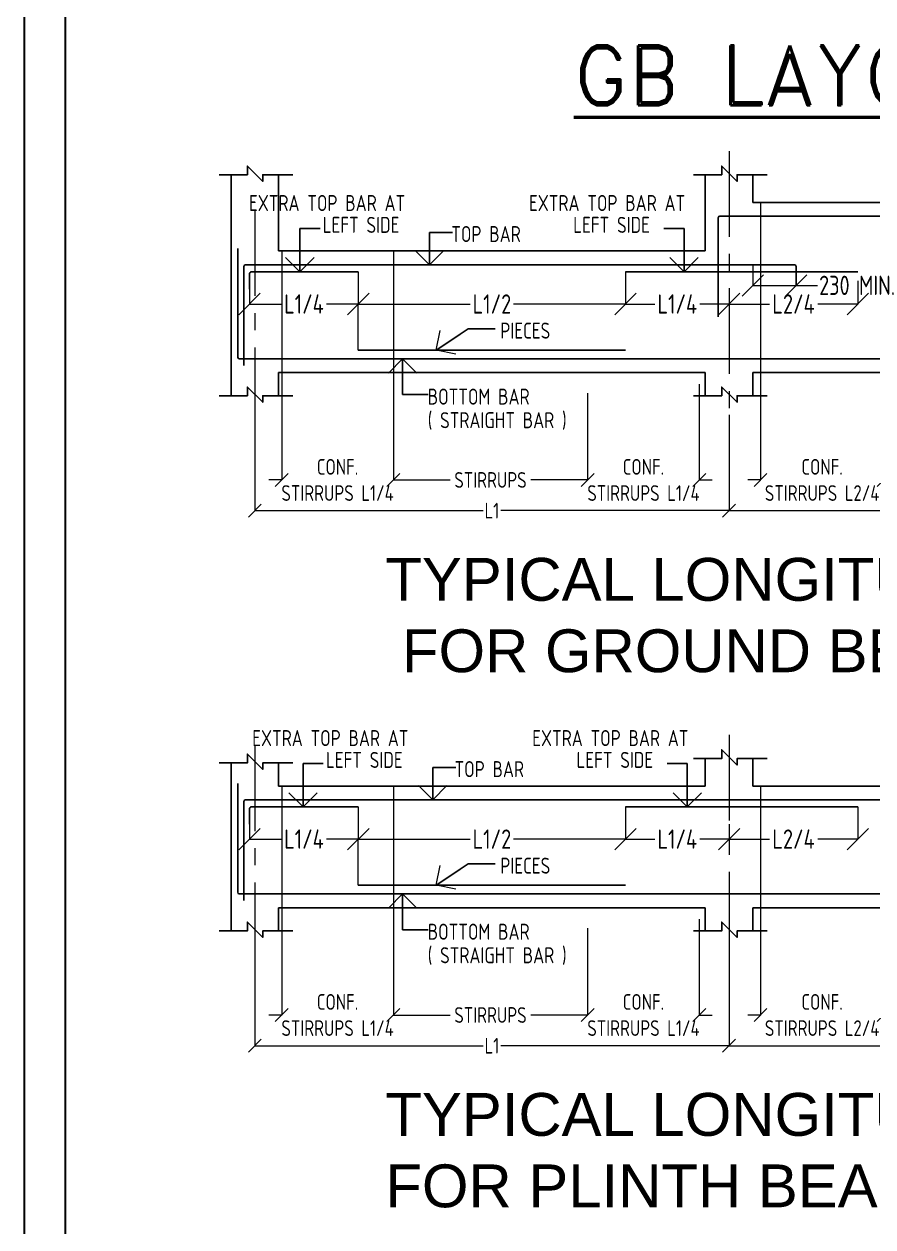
# Model space of a CAD drawing. Header units: inches. Extents: x -605 to 2991212, y -2872845 to 0.
# Drawn here: x 2303296 to 2310733, y -2860025 to -2849486 of the extents above; entities that cross this region are included whole.
import ezdxf
from ezdxf.enums import TextEntityAlignment as Align

# ---------------------------------------------------------------- set-up
doc = ezdxf.new("R2010")
doc.units = ezdxf.units.IN
doc.header["$LTSCALE"] = 600
doc.header["$MEASUREMENT"] = 0
doc.linetypes.add('CENTER', pattern=[2, 1.25, -0.25, 0.25, -0.25])
doc.linetypes.add('CONTINOUS', pattern=[0])
for name, color, linetype, lineweight in [('CENTRE LINE', 251, 'CENTER', 0), ('rDIMension', 1, 'Continuous', 18), ('rRCC 1', 3, 'Continuous', 25), ('rRCC 2', 40, 'Continuous', 15), ('rREINF 1', 1, 'Continuous', 25), ('rSHEET', 2, 'Continuous', 30), ('TEXT6', 6, 'Continuous', 50)]:
    doc.layers.add(name, color=color, linetype=linetype, lineweight=lineweight)
doc.layers.add('rFOUNDATION', color=7, linetype='CONTINOUS', lineweight=15, true_color=0xd26722)
doc.styles.add('DIM', font='geniso.shx', dxfattribs={"width": 0.85})
doc.styles.add('ROMAND', font='romand.shx')
doc.styles.get("Standard").update_dxf_attribs({"font": 'arial.ttf'})
doc.dimstyles.new('ST-100', dxfattribs={"dimscale": 100, "dimtxt": 2.5, "dimasz": 2, "dimexe": 0.18, "dimexo": 0.0625, "dimgap": 0.2, "dimtad": 0, "dimdec": 0, "dimzin": 0, "dimdsep": 46, "dimtxsty": 'DIM', "dimblk": 'OPEN90', "dimcen": 0.09, "dimclrd": 256, "dimclrt": 7, "dimadec": 0, "dimazin": 0, "dimtfac": 1, "dimtdec": 0, "dimtofl": 0, "dimtmove": 0, "dimatfit": 3, "dimldrblk": 'OPEN90', "dimfxl": 1, "dimtolj": 1, "dimtzin": 0, "dimlwd": -1, "dimarcsym": 0})

# ---------------------------------------------------------------- blocks, each defined once
blk = doc.blocks.new('_Open90')
at = {"color": 0, "linetype": 'ByBlock', "lineweight": -2}
for p, q in [((-0.5, 0.5), (0, 0)), ((0, 0), (-1, 0)), ((0, 0), (-0.5, -0.5))]:
    blk.add_line(p, q, dxfattribs=at)
blk = doc.blocks.new('_Oblique')
at = {"color": 0, "lineweight": -2}
blk.add_line((-0.5, -0.5), (0.5, 0.5), dxfattribs=at)
blk = doc.blocks.new('*D2600')
at = {"layer": 'Defpoints', "color": 0}
for p in [(1429291.3, -842025.2), (1430072.7, -842025.2), (1430072.7, -843628)]:
    blk.add_point(p, dxfattribs=at)
at = {"layer": 'rDIMension', "color": 0, "lineweight": -2}
for p, q in [((1429291.3, -842025.2), (1429291.3, -843628)), ((1430072.7, -842025.2), (1430072.7, -843628))]:
    blk.add_line(p, q, dxfattribs=at)
at = {"layer": 'rDIMension'}
for p, q in [((1429291.3, -843628), (1429201.3, -843628)), ((1430072.7, -843628), (1430162.7, -843628))]:
    blk.add_line(p, q, dxfattribs=at)
at = {"layer": 'rDIMension', "xscale": 90, "yscale": 90, "zscale": 90}
blk.add_blockref('_Oblique', (1429291.3, -843628), dxfattribs=at)
at = {"layer": 'rDIMension', "xscale": 90, "yscale": 90, "zscale": 90, "rotation": 180}
blk.add_blockref('_Oblique', (1430072.7, -843628), dxfattribs=at)
at = {"layer": 'rDIMension', "color": 7, "insert": (1429682, -843628), "char_height": 110, "attachment_point": 5, "style": 'DIM'}
blk.add_mtext('\\A1;CONF.\\PSTIRRUPS L1/4', dxfattribs=at)
blk = doc.blocks.new('*D2601')
at = {"layer": 'Defpoints', "color": 0}
for p in [(1429066.2, -842291.9), (1429827.5, -842396.3), (1429827.5, -842719.7)]:
    blk.add_point(p, dxfattribs=at)
at = {"layer": 'rDIMension', "color": 0, "lineweight": -2}
for p, q in [((1429066.2, -842291.9), (1429066.2, -842396.3)), ((1429827.5, -842719.7), (1429827.5, -842396.3))]:
    blk.add_line(p, q, dxfattribs=at)
at = {"layer": 'rDIMension'}
for p, q in [((1429066.2, -842396.3), (1429289.1, -842396.3)), ((1429827.5, -842396.3), (1429604.5, -842396.3))]:
    blk.add_line(p, q, dxfattribs=at)
at = {"layer": 'rDIMension', "xscale": 149.45, "yscale": 149.45, "zscale": 149.45, "rotation": 180}
blk.add_blockref('_Oblique', (1429066.2, -842396.3), dxfattribs=at)
at = {"layer": 'rDIMension', "xscale": 149.45, "yscale": 149.45, "zscale": 149.45}
blk.add_blockref('_Oblique', (1429827.5, -842396.3), dxfattribs=at)
at = {"layer": 'rDIMension', "color": 7, "insert": (1429446.8, -842396.3), "char_height": 135, "attachment_point": 5, "style": 'DIM'}
blk.add_mtext('\\A1;L1/4', dxfattribs=at)
blk = doc.blocks.new('*D2602')
at = {"layer": 'Defpoints', "color": 0}
for p in [(1432214, -842957.8), (1431432.6, -843020.6), (1432214, -843628)]:
    blk.add_point(p, dxfattribs=at)
at = {"layer": 'rDIMension', "color": 0, "lineweight": -2}
for p, q in [((1432214, -842957.8), (1432214, -843628)), ((1431432.6, -843020.6), (1431432.6, -843628))]:
    blk.add_line(p, q, dxfattribs=at)
at = {"layer": 'rDIMension'}
for p, q in [((1431432.6, -843628), (1431342.6, -843628)), ((1432214, -843628), (1432304, -843628))]:
    blk.add_line(p, q, dxfattribs=at)
at = {"layer": 'rDIMension', "xscale": 90, "yscale": 90, "zscale": 90}
blk.add_blockref('_Oblique', (1431432.6, -843628), dxfattribs=at)
at = {"layer": 'rDIMension', "xscale": 90, "yscale": 90, "zscale": 90, "rotation": 180}
blk.add_blockref('_Oblique', (1432214, -843628), dxfattribs=at)
at = {"layer": 'rDIMension', "color": 7, "insert": (1431823.3, -843628), "char_height": 110, "attachment_point": 5, "style": 'DIM'}
blk.add_mtext('\\A1;CONF.\\PSTIRRUPS L1/4', dxfattribs=at)
blk = doc.blocks.new('*D2603')
at = {"layer": 'Defpoints', "color": 0}
for p in [(1431432.6, -843132.5), (1430072.7, -843445.6), (1431432.6, -843628)]:
    blk.add_point(p, dxfattribs=at)
at = {"layer": 'rDIMension', "color": 0, "lineweight": -2}
for p, q in [((1431432.6, -843132.5), (1431432.6, -843628)), ((1430072.7, -843445.6), (1430072.7, -843628))]:
    blk.add_line(p, q, dxfattribs=at)
at = {"layer": 'rDIMension'}
for p, q in [((1430072.7, -843628), (1430470.9, -843628)), ((1431432.6, -843628), (1431034.4, -843628))]:
    blk.add_line(p, q, dxfattribs=at)
at = {"layer": 'rDIMension', "xscale": 90, "yscale": 90, "zscale": 90, "rotation": 180}
blk.add_blockref('_Oblique', (1430072.7, -843628), dxfattribs=at)
at = {"layer": 'rDIMension', "xscale": 90, "yscale": 90, "zscale": 90}
blk.add_blockref('_Oblique', (1431432.6, -843628), dxfattribs=at)
at = {"layer": 'rDIMension', "color": 7, "insert": (1430752.6, -843628), "char_height": 110, "attachment_point": 5, "style": 'DIM'}
blk.add_mtext('\\A1;STIRRUPS', dxfattribs=at)
blk = doc.blocks.new('*D2604')
at = {"layer": 'Defpoints', "color": 0}
for p in [(1431697.6, -842309.6), (1432422.6, -842291.9), (1431697.6, -842396.3)]:
    blk.add_point(p, dxfattribs=at)
at = {"layer": 'rDIMension', "color": 0, "lineweight": -2}
for p, q in [((1431697.6, -842309.6), (1431697.6, -842396.3)), ((1432422.6, -842291.9), (1432422.6, -842396.3))]:
    blk.add_line(p, q, dxfattribs=at)
at = {"layer": 'rDIMension'}
for p, q in [((1431697.6, -842396.3), (1431902.4, -842396.3)), ((1432422.6, -842396.3), (1432217.8, -842396.3))]:
    blk.add_line(p, q, dxfattribs=at)
at = {"layer": 'rDIMension', "xscale": 149.45, "yscale": 149.45, "zscale": 149.45, "rotation": 180}
blk.add_blockref('_Oblique', (1431697.6, -842396.3), dxfattribs=at)
at = {"layer": 'rDIMension', "xscale": 149.45, "yscale": 149.45, "zscale": 149.45}
blk.add_blockref('_Oblique', (1432422.6, -842396.3), dxfattribs=at)
at = {"layer": 'rDIMension', "color": 7, "insert": (1432060.1, -842396.3), "char_height": 135, "attachment_point": 5, "style": 'DIM'}
blk.add_mtext('\\A1;L1/4', dxfattribs=at)
blk = doc.blocks.new('*D2605')
at = {"layer": 'Defpoints', "color": 0}
for p in [(1429827.5, -842171.8), (1431697.6, -842171.8), (1431697.6, -842396.3)]:
    blk.add_point(p, dxfattribs=at)
at = {"layer": 'rDIMension', "color": 0, "lineweight": -2}
for p, q in [((1429827.5, -842171.8), (1429827.5, -842396.3)), ((1431697.6, -842171.8), (1431697.6, -842396.3))]:
    blk.add_line(p, q, dxfattribs=at)
at = {"layer": 'rDIMension'}
for p, q in [((1429827.5, -842396.3), (1430610.5, -842396.3)), ((1431697.6, -842396.3), (1430914.5, -842396.3))]:
    blk.add_line(p, q, dxfattribs=at)
at = {"layer": 'rDIMension', "xscale": 149.45, "yscale": 149.45, "zscale": 149.45, "rotation": 180}
blk.add_blockref('_Oblique', (1429827.5, -842396.3), dxfattribs=at)
at = {"layer": 'rDIMension', "xscale": 149.45, "yscale": 149.45, "zscale": 149.45}
blk.add_blockref('_Oblique', (1431697.6, -842396.3), dxfattribs=at)
at = {"layer": 'rDIMension', "color": 7, "insert": (1430762.5, -842396.3), "char_height": 135, "attachment_point": 5, "style": 'DIM'}
blk.add_mtext('\\A1;L1/2', dxfattribs=at)
blk = doc.blocks.new('*D2606')
at = {"layer": 'Defpoints', "color": 0}
for p in [(1432588.6, -842121.6), (1432891.3, -842265.8), (1432891.3, -842265.8)]:
    blk.add_point(p, dxfattribs=at)
at = {"layer": 'rDIMension', "color": 0, "lineweight": -2}
for p, q in [((1432588.6, -842121.6), (1432588.6, -842265.8)), ((1432891.3, -842265.8), (1432891.3, -842265.8))]:
    blk.add_line(p, q, dxfattribs=at)
at = {"layer": 'rDIMension'}
for p, q in [((1432588.6, -842265.8), (1432891.3, -842265.8)), ((1432891.3, -842265.8), (1433040.7, -842265.8))]:
    blk.add_line(p, q, dxfattribs=at)
at = {"layer": 'rDIMension', "xscale": 149.45, "yscale": 149.45, "zscale": 149.45, "rotation": 180}
blk.add_blockref('_Oblique', (1432588.6, -842265.8), dxfattribs=at)
at = {"layer": 'rDIMension', "xscale": 149.45, "yscale": 149.45, "zscale": 149.45}
blk.add_blockref('_Oblique', (1432891.3, -842265.8), dxfattribs=at)
at = {"layer": 'rDIMension', "color": 7, "insert": (1433318.9, -842265.8), "char_height": 135, "attachment_point": 5, "style": 'DIM'}
blk.add_mtext('\\A1;230 MIN.', dxfattribs=at)
blk = doc.blocks.new('*D2607')
at = {"layer": 'Defpoints', "color": 0}
for p in [(1433325, -842234.2), (1432422.6, -842291.9), (1433325, -842396.3)]:
    blk.add_point(p, dxfattribs=at)
at = {"layer": 'rDIMension', "color": 0, "lineweight": -2}
for p, q in [((1433325, -842234.2), (1433325, -842396.3)), ((1432422.6, -842291.9), (1432422.6, -842396.3))]:
    blk.add_line(p, q, dxfattribs=at)
at = {"layer": 'rDIMension'}
for p, q in [((1432422.6, -842396.3), (1432704.6, -842396.3)), ((1433325, -842396.3), (1433042.9, -842396.3))]:
    blk.add_line(p, q, dxfattribs=at)
at = {"layer": 'rDIMension', "xscale": 149.45, "yscale": 149.45, "zscale": 149.45, "rotation": 180}
blk.add_blockref('_Oblique', (1432422.6, -842396.3), dxfattribs=at)
at = {"layer": 'rDIMension', "xscale": 149.45, "yscale": 149.45, "zscale": 149.45}
blk.add_blockref('_Oblique', (1433325, -842396.3), dxfattribs=at)
at = {"layer": 'rDIMension', "color": 7, "insert": (1432873.8, -842396.3), "char_height": 135, "attachment_point": 5, "style": 'DIM'}
blk.add_mtext('\\A1;L2/4', dxfattribs=at)
blk = doc.blocks.new('*D2608')
at = {"layer": 'Defpoints', "color": 0}
for p in [(1432642.9, -841684.7), (1433504.8, -842876.8), (1433504.8, -843628)]:
    blk.add_point(p, dxfattribs=at)
at = {"layer": 'rDIMension', "color": 0, "lineweight": -2}
for p, q in [((1432642.9, -841684.7), (1432642.9, -843628)), ((1433504.8, -842876.8), (1433504.8, -843628))]:
    blk.add_line(p, q, dxfattribs=at)
at = {"layer": 'rDIMension'}
for p, q in [((1432642.9, -843628), (1432552.9, -843628)), ((1433504.8, -843628), (1433594.8, -843628))]:
    blk.add_line(p, q, dxfattribs=at)
at = {"layer": 'rDIMension', "xscale": 90, "yscale": 90, "zscale": 90}
blk.add_blockref('_Oblique', (1432642.9, -843628), dxfattribs=at)
at = {"layer": 'rDIMension', "xscale": 90, "yscale": 90, "zscale": 90, "rotation": 180}
blk.add_blockref('_Oblique', (1433504.8, -843628), dxfattribs=at)
at = {"layer": 'rDIMension', "color": 7, "insert": (1433073.9, -843628), "char_height": 110, "attachment_point": 5, "style": 'DIM'}
blk.add_mtext('\\A1;CONF.\\PSTIRRUPS L2/4', dxfattribs=at)
blk = doc.blocks.new('*D2609')
at = {"layer": 'Defpoints', "color": 0}
for p in [(1432422.6, -843171.1), (1435594.7, -843171.1), (1435594.7, -843842.8)]:
    blk.add_point(p, dxfattribs=at)
at = {"layer": 'rDIMension', "color": 0, "lineweight": -2}
for p, q in [((1432422.6, -843171.1), (1432422.6, -843842.8)), ((1435594.7, -843171.1), (1435594.7, -843842.8))]:
    blk.add_line(p, q, dxfattribs=at)
at = {"layer": 'rDIMension'}
for p, q in [((1432422.6, -843842.8), (1433937.2, -843842.8)), ((1435594.7, -843842.8), (1434080.1, -843842.8))]:
    blk.add_line(p, q, dxfattribs=at)
at = {"layer": 'rDIMension', "xscale": 90, "yscale": 90, "zscale": 90, "rotation": 180}
blk.add_blockref('_Oblique', (1432422.6, -843842.8), dxfattribs=at)
at = {"layer": 'rDIMension', "xscale": 90, "yscale": 90, "zscale": 90}
blk.add_blockref('_Oblique', (1435594.7, -843842.8), dxfattribs=at)
at = {"layer": 'rDIMension', "color": 7, "insert": (1434008.7, -843842.8), "char_height": 110, "attachment_point": 5, "style": 'DIM'}
blk.add_mtext('\\A1;L2', dxfattribs=at)
blk = doc.blocks.new('*D2610')
at = {"layer": 'Defpoints', "color": 0}
for p in [(1429102.5, -843171.1), (1432422.6, -843171.1), (1429102.5, -843842.8)]:
    blk.add_point(p, dxfattribs=at)
at = {"layer": 'rDIMension', "color": 0, "lineweight": -2}
for p, q in [((1429102.5, -843171.1), (1429102.5, -843842.8)), ((1432422.6, -843171.1), (1432422.6, -843842.8))]:
    blk.add_line(p, q, dxfattribs=at)
at = {"layer": 'rDIMension'}
for p, q in [((1429102.5, -843842.8), (1430700.4, -843842.8)), ((1432422.6, -843842.8), (1430824.6, -843842.8))]:
    blk.add_line(p, q, dxfattribs=at)
at = {"layer": 'rDIMension', "xscale": 90, "yscale": 90, "zscale": 90, "rotation": 180}
blk.add_blockref('_Oblique', (1429102.5, -843842.8), dxfattribs=at)
at = {"layer": 'rDIMension', "xscale": 90, "yscale": 90, "zscale": 90}
blk.add_blockref('_Oblique', (1432422.6, -843842.8), dxfattribs=at)
at = {"layer": 'rDIMension', "color": 7, "insert": (1430762.5, -843842.8), "char_height": 110, "attachment_point": 5, "style": 'DIM'}
blk.add_mtext('\\A1;L1', dxfattribs=at)
blk = doc.blocks.new('*D2619')
at = {"layer": 'Defpoints', "color": 0}
for p in [(1429291.3, -845770.8), (1430072.7, -845770.8), (1430072.7, -847373.5)]:
    blk.add_point(p, dxfattribs=at)
at = {"layer": 'rDIMension', "color": 0, "lineweight": -2}
for p, q in [((1429291.3, -845770.8), (1429291.3, -847373.5)), ((1430072.7, -845770.8), (1430072.7, -847373.5))]:
    blk.add_line(p, q, dxfattribs=at)
at = {"layer": 'rDIMension'}
for p, q in [((1429291.3, -847373.5), (1429201.3, -847373.5)), ((1430072.7, -847373.5), (1430162.7, -847373.5))]:
    blk.add_line(p, q, dxfattribs=at)
at = {"layer": 'rDIMension', "xscale": 90, "yscale": 90, "zscale": 90}
blk.add_blockref('_Oblique', (1429291.3, -847373.5), dxfattribs=at)
at = {"layer": 'rDIMension', "xscale": 90, "yscale": 90, "zscale": 90, "rotation": 180}
blk.add_blockref('_Oblique', (1430072.7, -847373.5), dxfattribs=at)
at = {"layer": 'rDIMension', "color": 7, "insert": (1429682, -847373.5), "char_height": 110, "attachment_point": 5, "style": 'DIM'}
blk.add_mtext('\\A1;CONF.\\PSTIRRUPS L1/4', dxfattribs=at)
blk = doc.blocks.new('*D2620')
at = {"layer": 'Defpoints', "color": 0}
for p in [(1432214, -846703.3), (1431432.6, -846766.2), (1432214, -847373.5)]:
    blk.add_point(p, dxfattribs=at)
at = {"layer": 'rDIMension', "color": 0, "lineweight": -2}
for p, q in [((1432214, -846703.3), (1432214, -847373.5)), ((1431432.6, -846766.2), (1431432.6, -847373.5))]:
    blk.add_line(p, q, dxfattribs=at)
at = {"layer": 'rDIMension'}
for p, q in [((1431432.6, -847373.5), (1431342.6, -847373.5)), ((1432214, -847373.5), (1432304, -847373.5))]:
    blk.add_line(p, q, dxfattribs=at)
at = {"layer": 'rDIMension', "xscale": 90, "yscale": 90, "zscale": 90}
blk.add_blockref('_Oblique', (1431432.6, -847373.5), dxfattribs=at)
at = {"layer": 'rDIMension', "xscale": 90, "yscale": 90, "zscale": 90, "rotation": 180}
blk.add_blockref('_Oblique', (1432214, -847373.5), dxfattribs=at)
at = {"layer": 'rDIMension', "color": 7, "insert": (1431823.3, -847373.5), "char_height": 110, "attachment_point": 5, "style": 'DIM'}
blk.add_mtext('\\A1;CONF.\\PSTIRRUPS L1/4', dxfattribs=at)
blk = doc.blocks.new('*D2621')
at = {"layer": 'Defpoints', "color": 0}
for p in [(1431432.6, -846878.1), (1430072.7, -847191.2), (1431432.6, -847373.5)]:
    blk.add_point(p, dxfattribs=at)
at = {"layer": 'rDIMension', "color": 0, "lineweight": -2}
for p, q in [((1431432.6, -846878.1), (1431432.6, -847373.5)), ((1430072.7, -847191.2), (1430072.7, -847373.5))]:
    blk.add_line(p, q, dxfattribs=at)
at = {"layer": 'rDIMension'}
for p, q in [((1430072.7, -847373.5), (1430470.9, -847373.5)), ((1431432.6, -847373.5), (1431034.4, -847373.5))]:
    blk.add_line(p, q, dxfattribs=at)
at = {"layer": 'rDIMension', "xscale": 90, "yscale": 90, "zscale": 90, "rotation": 180}
blk.add_blockref('_Oblique', (1430072.7, -847373.5), dxfattribs=at)
at = {"layer": 'rDIMension', "xscale": 90, "yscale": 90, "zscale": 90}
blk.add_blockref('_Oblique', (1431432.6, -847373.5), dxfattribs=at)
at = {"layer": 'rDIMension', "color": 7, "insert": (1430752.6, -847373.5), "char_height": 110, "attachment_point": 5, "style": 'DIM'}
blk.add_mtext('\\A1;STIRRUPS', dxfattribs=at)
blk = doc.blocks.new('*D2622')
at = {"layer": 'Defpoints', "color": 0}
for p in [(1432642.9, -845770.8), (1433504.8, -846622.4), (1433504.8, -847373.5)]:
    blk.add_point(p, dxfattribs=at)
at = {"layer": 'rDIMension', "color": 0, "lineweight": -2}
for p, q in [((1432642.9, -845770.8), (1432642.9, -847373.5)), ((1433504.8, -846622.4), (1433504.8, -847373.5))]:
    blk.add_line(p, q, dxfattribs=at)
at = {"layer": 'rDIMension'}
for p, q in [((1432642.9, -847373.5), (1432552.9, -847373.5)), ((1433504.8, -847373.5), (1433594.8, -847373.5))]:
    blk.add_line(p, q, dxfattribs=at)
at = {"layer": 'rDIMension', "xscale": 90, "yscale": 90, "zscale": 90}
blk.add_blockref('_Oblique', (1432642.9, -847373.5), dxfattribs=at)
at = {"layer": 'rDIMension', "xscale": 90, "yscale": 90, "zscale": 90, "rotation": 180}
blk.add_blockref('_Oblique', (1433504.8, -847373.5), dxfattribs=at)
at = {"layer": 'rDIMension', "color": 7, "insert": (1433073.9, -847373.5), "char_height": 110, "attachment_point": 5, "style": 'DIM'}
blk.add_mtext('\\A1;CONF.\\PSTIRRUPS L2/4', dxfattribs=at)
blk = doc.blocks.new('*D2623')
at = {"layer": 'Defpoints', "color": 0}
for p in [(1432422.6, -846916.7), (1435594.7, -846916.7), (1435594.7, -847588.4)]:
    blk.add_point(p, dxfattribs=at)
at = {"layer": 'rDIMension', "color": 0, "lineweight": -2}
for p, q in [((1432422.6, -846916.7), (1432422.6, -847588.4)), ((1435594.7, -846916.7), (1435594.7, -847588.4))]:
    blk.add_line(p, q, dxfattribs=at)
at = {"layer": 'rDIMension'}
for p, q in [((1432422.6, -847588.4), (1433937.2, -847588.4)), ((1435594.7, -847588.4), (1434080.1, -847588.4))]:
    blk.add_line(p, q, dxfattribs=at)
at = {"layer": 'rDIMension', "xscale": 90, "yscale": 90, "zscale": 90, "rotation": 180}
blk.add_blockref('_Oblique', (1432422.6, -847588.4), dxfattribs=at)
at = {"layer": 'rDIMension', "xscale": 90, "yscale": 90, "zscale": 90}
blk.add_blockref('_Oblique', (1435594.7, -847588.4), dxfattribs=at)
at = {"layer": 'rDIMension', "color": 7, "insert": (1434008.7, -847588.4), "char_height": 110, "attachment_point": 5, "style": 'DIM'}
blk.add_mtext('\\A1;L2', dxfattribs=at)
blk = doc.blocks.new('*D2624')
at = {"layer": 'Defpoints', "color": 0}
for p in [(1429102.5, -846916.7), (1432422.6, -846916.7), (1429102.5, -847588.4)]:
    blk.add_point(p, dxfattribs=at)
at = {"layer": 'rDIMension', "color": 0, "lineweight": -2}
for p, q in [((1429102.5, -846916.7), (1429102.5, -847588.4)), ((1432422.6, -846916.7), (1432422.6, -847588.4))]:
    blk.add_line(p, q, dxfattribs=at)
at = {"layer": 'rDIMension'}
for p, q in [((1429102.5, -847588.4), (1430700.4, -847588.4)), ((1432422.6, -847588.4), (1430824.6, -847588.4))]:
    blk.add_line(p, q, dxfattribs=at)
at = {"layer": 'rDIMension', "xscale": 90, "yscale": 90, "zscale": 90, "rotation": 180}
blk.add_blockref('_Oblique', (1429102.5, -847588.4), dxfattribs=at)
at = {"layer": 'rDIMension', "xscale": 90, "yscale": 90, "zscale": 90}
blk.add_blockref('_Oblique', (1432422.6, -847588.4), dxfattribs=at)
at = {"layer": 'rDIMension', "color": 7, "insert": (1430762.5, -847588.4), "char_height": 110, "attachment_point": 5, "style": 'DIM'}
blk.add_mtext('\\A1;L1', dxfattribs=at)
blk = doc.blocks.new('*D2629')
at = {"layer": 'Defpoints', "color": 0}
for p in [(1429066.2, -846037.5), (1429827.5, -846141.9), (1429827.5, -846465.3)]:
    blk.add_point(p, dxfattribs=at)
at = {"layer": 'rDIMension', "color": 0, "lineweight": -2}
for p, q in [((1429066.2, -846037.5), (1429066.2, -846141.9)), ((1429827.5, -846465.3), (1429827.5, -846141.9))]:
    blk.add_line(p, q, dxfattribs=at)
at = {"layer": 'rDIMension'}
for p, q in [((1429066.2, -846141.9), (1429289.1, -846141.9)), ((1429827.5, -846141.9), (1429604.5, -846141.9))]:
    blk.add_line(p, q, dxfattribs=at)
at = {"layer": 'rDIMension', "xscale": 149.45, "yscale": 149.45, "zscale": 149.45, "rotation": 180}
blk.add_blockref('_Oblique', (1429066.2, -846141.9), dxfattribs=at)
at = {"layer": 'rDIMension', "xscale": 149.45, "yscale": 149.45, "zscale": 149.45}
blk.add_blockref('_Oblique', (1429827.5, -846141.9), dxfattribs=at)
at = {"layer": 'rDIMension', "color": 7, "insert": (1429446.8, -846141.9), "char_height": 135, "attachment_point": 5, "style": 'DIM'}
blk.add_mtext('\\A1;L1/4', dxfattribs=at)
blk = doc.blocks.new('*D2630')
at = {"layer": 'Defpoints', "color": 0}
for p in [(1431697.6, -846055.2), (1432422.6, -846037.5), (1431697.6, -846141.9)]:
    blk.add_point(p, dxfattribs=at)
at = {"layer": 'rDIMension', "color": 0, "lineweight": -2}
for p, q in [((1431697.6, -846055.2), (1431697.6, -846141.9)), ((1432422.6, -846037.5), (1432422.6, -846141.9))]:
    blk.add_line(p, q, dxfattribs=at)
at = {"layer": 'rDIMension'}
for p, q in [((1431697.6, -846141.9), (1431902.4, -846141.9)), ((1432422.6, -846141.9), (1432217.8, -846141.9))]:
    blk.add_line(p, q, dxfattribs=at)
at = {"layer": 'rDIMension', "xscale": 149.45, "yscale": 149.45, "zscale": 149.45, "rotation": 180}
blk.add_blockref('_Oblique', (1431697.6, -846141.9), dxfattribs=at)
at = {"layer": 'rDIMension', "xscale": 149.45, "yscale": 149.45, "zscale": 149.45}
blk.add_blockref('_Oblique', (1432422.6, -846141.9), dxfattribs=at)
at = {"layer": 'rDIMension', "color": 7, "insert": (1432060.1, -846141.9), "char_height": 135, "attachment_point": 5, "style": 'DIM'}
blk.add_mtext('\\A1;L1/4', dxfattribs=at)
blk = doc.blocks.new('*D2631')
at = {"layer": 'Defpoints', "color": 0}
for p in [(1429827.5, -845917.3), (1431697.6, -845917.3), (1431697.6, -846141.9)]:
    blk.add_point(p, dxfattribs=at)
at = {"layer": 'rDIMension', "color": 0, "lineweight": -2}
for p, q in [((1429827.5, -845917.3), (1429827.5, -846141.9)), ((1431697.6, -845917.3), (1431697.6, -846141.9))]:
    blk.add_line(p, q, dxfattribs=at)
at = {"layer": 'rDIMension'}
for p, q in [((1429827.5, -846141.9), (1430610.5, -846141.9)), ((1431697.6, -846141.9), (1430914.5, -846141.9))]:
    blk.add_line(p, q, dxfattribs=at)
at = {"layer": 'rDIMension', "xscale": 149.45, "yscale": 149.45, "zscale": 149.45, "rotation": 180}
blk.add_blockref('_Oblique', (1429827.5, -846141.9), dxfattribs=at)
at = {"layer": 'rDIMension', "xscale": 149.45, "yscale": 149.45, "zscale": 149.45}
blk.add_blockref('_Oblique', (1431697.6, -846141.9), dxfattribs=at)
at = {"layer": 'rDIMension', "color": 7, "insert": (1430762.5, -846141.9), "char_height": 135, "attachment_point": 5, "style": 'DIM'}
blk.add_mtext('\\A1;L1/2', dxfattribs=at)
blk = doc.blocks.new('*D2632')
at = {"layer": 'Defpoints', "color": 0}
for p in [(1433325, -845917.3), (1432422.6, -846037.5), (1433325, -846141.9)]:
    blk.add_point(p, dxfattribs=at)
at = {"layer": 'rDIMension', "color": 0, "lineweight": -2}
for p, q in [((1433325, -845917.3), (1433325, -846141.9)), ((1432422.6, -846037.5), (1432422.6, -846141.9))]:
    blk.add_line(p, q, dxfattribs=at)
at = {"layer": 'rDIMension'}
for p, q in [((1432422.6, -846141.9), (1432704.6, -846141.9)), ((1433325, -846141.9), (1433042.9, -846141.9))]:
    blk.add_line(p, q, dxfattribs=at)
at = {"layer": 'rDIMension', "xscale": 149.45, "yscale": 149.45, "zscale": 149.45, "rotation": 180}
blk.add_blockref('_Oblique', (1432422.6, -846141.9), dxfattribs=at)
at = {"layer": 'rDIMension', "xscale": 149.45, "yscale": 149.45, "zscale": 149.45}
blk.add_blockref('_Oblique', (1433325, -846141.9), dxfattribs=at)
at = {"layer": 'rDIMension', "color": 7, "insert": (1432873.8, -846141.9), "char_height": 135, "attachment_point": 5, "style": 'DIM'}
blk.add_mtext('\\A1;L2/4', dxfattribs=at)
blk = doc.blocks.new('TYPGB')
at = {"layer": 'CENTRE LINE', "color": 8, "linetype": 'CENTER', "ltscale": 0.8}
for points in [[(1432422.6, -841325.4), (1432422.6, -843171.1)], [(1429102.5, -841739.8), (1429102.5, -843171.1)], [(1429102.5, -845485.4), (1429102.5, -846916.7)], [(1432422.6, -845411.4), (1432422.6, -846916.7)]]:
    blk.add_lwpolyline(points, dxfattribs=at)
at = {"layer": 'rRCC 1'}
for p, q in [((1428936.4, -841491.9), (1428936.4, -843038.7)), ((1429268.5, -841491.9), (1429268.5, -842025.2)), ((1432256.5, -841491.9), (1432256.5, -842025.2)), ((1432588.6, -841491.9), (1432588.6, -841684.7)), ((1432588.6, -841684.7), (1435428.7, -841684.7)), ((1429268.5, -842025.2), (1432256.5, -842025.2)), ((1429268.5, -842876.8), (1429268.5, -843038.7)), ((1429268.5, -842876.8), (1432256.5, -842876.8)), ((1432256.5, -842876.8), (1432256.5, -843038.7)), ((1432588.6, -842876.8), (1432588.6, -843038.7)), ((1432588.6, -842876.8), (1435428.7, -842876.8)), ((1428936.4, -845608.3), (1428936.4, -846784.3)), ((1429268.5, -845608.3), (1429268.5, -845770.8)), ((1432256.5, -845577.9), (1432256.5, -845770.8)), ((1432588.6, -845577.9), (1432588.6, -845770.8)), ((1429268.5, -845770.8), (1432256.5, -845770.8)), ((1432588.6, -845770.8), (1435428.7, -845770.8)), ((1429268.5, -846622.4), (1429268.5, -846784.3)), ((1429268.5, -846622.4), (1432256.5, -846622.4)), ((1432256.5, -846622.4), (1432256.5, -846784.3)), ((1432588.6, -846622.4), (1432588.6, -846784.3)), ((1432588.6, -846622.4), (1435428.7, -846622.4))]:
    blk.add_line(p, q, dxfattribs=at)
for points in [[(1428853, -841491.9), (1429051.6, -841491.9), (1429051.6, -841430.6), (1429158.8, -841537.8), (1429158.8, -841491.9), (1429368.9, -841491.9)], [(1432173.1, -841491.9), (1432371.7, -841491.9), (1432371.7, -841430.6), (1432478.9, -841537.8), (1432478.9, -841491.9), (1432689.1, -841491.9)], [(1428853, -843038.7), (1429051.6, -843038.7), (1429051.6, -842977.5), (1429158.8, -843084.6), (1429158.8, -843038.7), (1429368.9, -843038.7)], [(1432173.1, -843038.7), (1432371.7, -843038.7), (1432371.7, -842977.5), (1432478.9, -843084.6), (1432478.9, -843038.7), (1432689.1, -843038.7)], [(1428853, -845608.3), (1429051.6, -845608.3), (1429051.6, -845547), (1429158.8, -845654.2), (1429158.8, -845608.3), (1429368.9, -845608.3)], [(1432173.1, -845577.9), (1432371.7, -845577.9), (1432371.7, -845516.7), (1432478.9, -845623.9), (1432478.9, -845577.9), (1432689.1, -845577.9)], [(1428853, -846784.3), (1429051.6, -846784.3), (1429051.6, -846723), (1429158.8, -846830.2), (1429158.8, -846784.3), (1429368.9, -846784.3)], [(1432173.1, -846784.3), (1432371.7, -846784.3), (1432371.7, -846723), (1432478.9, -846830.2), (1432478.9, -846784.3), (1432689.1, -846784.3)]]:
    blk.add_lwpolyline(points, dxfattribs=at)
at = {"layer": 'rREINF 1'}
for p, q in [((1432346.6, -841792.3), (1432346.6, -842486.8)), ((1428982.9, -842007.8), (1428982.9, -842768.6)), ((1429026.5, -842132.8), (1429026.5, -842827.3)), ((1428982.9, -845753.4), (1428982.9, -846514.1)), ((1429026.5, -845878.4), (1429026.5, -846572.8)), ((1429037.7, -845867.2), (1432880.1, -845867.2))]:
    blk.add_line(p, q, dxfattribs=at)
for points in [[(1432357.8, -841781.1), (1437180.1, -841781.1, -0.414214), (1437191.4, -841792.3), (1437191.4, -841925.4)], [(1429037.7, -842121.6), (1432880.1, -842121.6, -0.414214), (1432891.3, -842132.8), (1432891.3, -842265.8)], [(1429066.2, -842291.9), (1429066.2, -842183, -0.414214), (1429077.4, -842171.8), (1429827.5, -842171.8)], [(1428994.1, -842779.8), (1437159.8, -842779.8, 0.414214), (1437171, -842768.6), (1437171, -842661.3)], [(1432357.8, -845867.2), (1437180.1, -845867.2, -0.414214), (1437191.4, -845878.4), (1437191.4, -846572.7)], [(1429066.2, -846037.5), (1429066.2, -845928.5, -0.414214), (1429077.4, -845917.3), (1429827.5, -845917.3)], [(1428994.1, -846525.3), (1437159.8, -846525.3, 0.414214), (1437171, -846514.1), (1437171, -846406.9)]]:
    blk.add_lwpolyline(points, format="xyb", dxfattribs=at)
for points in [[(1431697.6, -842171.8), (1433325, -842171.8)], [(1429827.5, -842719.7), (1431697.6, -842719.7)], [(1431697.6, -845917.3), (1433325, -845917.3)], [(1429827.5, -846465.3), (1431697.6, -846465.3)]]:
    blk.add_lwpolyline(points, dxfattribs=at)
for centre, start, end in [((1432357.8, -841792.3), 90, 180), ((1429037.7, -842132.8), 90, 180), ((1428994.1, -842768.6), 180, 270), ((1429037.7, -845878.4), 90, 180), ((1428994.1, -846514.1), 180, 270)]:
    blk.add_arc(centre, 11.2, start, end, dxfattribs=at)
at = {"layer": 'rRCC 2', "char_height": 300, "attachment_point": 1}
for s, insert in [('TYPICAL LONGITUDINAL SECTION\\P FOR GROUND BEAM', (1430016.6, -844173.7)), ('TYPICAL LONGITUDINAL SECTION\\PFOR PLINTH BEAM', (1430016.6, -847919.3))]:
    blk.add_mtext_dynamic_manual_height_columns(s, width=7335.812, gutter_width=0, heights=[1081.1], dxfattribs=dict(at, insert=insert))
at = {"layer": 'rREINF 1', "color": 7, "linetype": 'ByBlock', "style": 'DIM', "width": 0.85}
for s, height, p in [('EXTRA TOP BAR AT ', 112.058, (1429062.2, -841745.5)), ('EXTRA TOP BAR AT ', 112.058, (1431022.2, -841745.5)), ('LEFT SIDE', 112.06, (1429578.2, -841898.4)), ('TOP BAR', 112.06, (1430478.2, -841962.8)), ('LEFT SIDE', 112.06, (1431331.9, -841898.4)), ('PIECES', 112.06, (1430821.2, -842638.7)), ('BOTTOM BAR', 112.06, (1430313.3, -843100.8)), ('( STRAIGHT BAR )', 112.058, (1430313.3, -843265.6)), ('EXTRA TOP BAR AT ', 112.058, (1429085, -845491)), ('EXTRA TOP BAR AT ', 112.058, (1431045, -845491)), ('LEFT SIDE', 112.06, (1429601, -845644)), ('LEFT SIDE', 112.06, (1431354.7, -845644)), ('TOP BAR', 112.06, (1430501, -845708.4)), ('PIECES', 112.06, (1430821.2, -846384.2)), ('BOTTOM BAR', 112.06, (1430313.3, -846846.4)), ('( STRAIGHT BAR )', 112.058, (1430313.3, -847011.2))]:
    blk.add_text(s, height=height, dxfattribs=at).set_placement(p)
at = {"layer": 'rDIMension', "linetype": 'ByBlock'}
for base, p1, p2, text, picture, middle in [((1433504.8, -843628), (1432642.9, -841684.7), (1433504.8, -842876.8), 'CONF.\\PSTIRRUPS L2/4', '*D2608', (1433073.9, -843628)), ((1430072.7, -843628), (1429291.3, -842025.2), (1430072.7, -842025.2), 'CONF.\\PSTIRRUPS L1/4', '*D2600', (1429682, -843628)), ((1432214, -843628), (1431432.6, -843020.6), (1432214, -842957.8), 'CONF.\\PSTIRRUPS L1/4', '*D2602', (1431823.3, -843628)), ((1430072.7, -847373.5), (1429291.3, -845770.8), (1430072.7, -845770.8), 'CONF.\\PSTIRRUPS L1/4', '*D2619', (1429682, -847373.5)), ((1433504.8, -847373.5), (1432642.9, -845770.8), (1433504.8, -846622.4), 'CONF.\\PSTIRRUPS L2/4', '*D2622', (1433073.9, -847373.5)), ((1432214, -847373.5), (1431432.6, -846766.2), (1432214, -846703.3), 'CONF.\\PSTIRRUPS L1/4', '*D2620', (1431823.3, -847373.5))]:
    dim = blk.add_linear_dim(base=base, p1=p1, p2=p2, text=text, dimstyle='ST-100', override={"dimtxt": 1.1, "dimasz": 0.9, "dimexe": 0, "dimexo": 0, "dimblk": 'Oblique', "dimldrblk": 'Oblique', "dimfxl": 3, "dimtfillclr": 256, "dimarcsym": 1}, dxfattribs=at)
    dim.commit()
    dim.dimension.update_dxf_attribs({"geometry": picture, "text_midpoint": middle, "dimtype": 160})
for base, p1, p2, text, override, picture, middle in [((1432891.3, -842265.8), (1432588.6, -842121.6), (1432891.3, -842265.8), '230 MIN.', {"dimtxt": 1.35, "dimasz": 1.4945, "dimexe": 0, "dimexo": 0, "dimblk": 'Oblique', "dimldrblk": 'Oblique', "dimfxl": 3, "dimtfillclr": 256, "dimarcsym": 1}, '*D2606', (1433318.9, -842265.8)), ((1431697.6, -842396.3), (1429827.5, -842171.8), (1431697.6, -842171.8), 'L1/2', {"dimtxt": 1.35, "dimasz": 1.4945, "dimexe": 0, "dimexo": 0, "dimblk": 'Oblique', "dimldrblk": 'Oblique', "dimfxl": 3, "dimtfillclr": 256, "dimarcsym": 1}, '*D2605', (1430762.5, -842396.3)), ((1429827.5, -842396.3), (1429066.2, -842291.9), (1429827.5, -842719.7), 'L1/4', {"dimtxt": 1.35, "dimasz": 1.4945, "dimexe": 0, "dimexo": 0, "dimblk": 'Oblique', "dimldrblk": 'Oblique', "dimfxl": 3, "dimtfillclr": 256, "dimarcsym": 1}, '*D2601', (1429446.8, -842396.3)), ((1429102.5, -843842.8), (1432422.6, -843171.1), (1429102.5, -843171.1), 'L1', {"dimtxt": 1.1, "dimasz": 0.9, "dimexe": 0, "dimexo": 0, "dimblk": 'Oblique', "dimldrblk": 'Oblique', "dimfxl": 3, "dimtfillclr": 256, "dimarcsym": 1}, '*D2610', (1430762.5, -843842.8)), ((1431432.6, -843628), (1430072.7, -843445.6), (1431432.6, -843132.5), 'STIRRUPS', {"dimtxt": 1.1, "dimasz": 0.9, "dimexe": 0, "dimexo": 0, "dimblk": 'Oblique', "dimldrblk": 'Oblique', "dimfxl": 3, "dimtfillclr": 256, "dimarcsym": 1}, '*D2603', (1430752.6, -843628)), ((1435594.7, -843842.8), (1432422.6, -843171.1), (1435594.7, -843171.1), 'L2', {"dimtxt": 1.1, "dimasz": 0.9, "dimexe": 0, "dimexo": 0, "dimblk": 'Oblique', "dimldrblk": 'Oblique', "dimfxl": 3, "dimtfillclr": 256, "dimarcsym": 1}, '*D2609', (1434008.7, -843842.8)), ((1431697.6, -846141.9), (1429827.5, -845917.3), (1431697.6, -845917.3), 'L1/2', {"dimtxt": 1.35, "dimasz": 1.4945, "dimexe": 0, "dimexo": 0, "dimblk": 'Oblique', "dimldrblk": 'Oblique', "dimfxl": 3, "dimtfillclr": 256, "dimarcsym": 1}, '*D2631', (1430762.5, -846141.9)), ((1429827.5, -846141.9), (1429066.2, -846037.5), (1429827.5, -846465.3), 'L1/4', {"dimtxt": 1.35, "dimasz": 1.4945, "dimexe": 0, "dimexo": 0, "dimblk": 'Oblique', "dimldrblk": 'Oblique', "dimfxl": 3, "dimtfillclr": 256, "dimarcsym": 1}, '*D2629', (1429446.8, -846141.9)), ((1429102.5, -847588.4), (1432422.6, -846916.7), (1429102.5, -846916.7), 'L1', {"dimtxt": 1.1, "dimasz": 0.9, "dimexe": 0, "dimexo": 0, "dimblk": 'Oblique', "dimldrblk": 'Oblique', "dimfxl": 3, "dimtfillclr": 256, "dimarcsym": 1}, '*D2624', (1430762.5, -847588.4)), ((1431432.6, -847373.5), (1430072.7, -847191.2), (1431432.6, -846878.1), 'STIRRUPS', {"dimtxt": 1.1, "dimasz": 0.9, "dimexe": 0, "dimexo": 0, "dimblk": 'Oblique', "dimldrblk": 'Oblique', "dimfxl": 3, "dimtfillclr": 256, "dimarcsym": 1}, '*D2621', (1430752.6, -847373.5)), ((1435594.7, -847588.4), (1432422.6, -846916.7), (1435594.7, -846916.7), 'L2', {"dimtxt": 1.1, "dimasz": 0.9, "dimexe": 0, "dimexo": 0, "dimblk": 'Oblique', "dimldrblk": 'Oblique', "dimfxl": 3, "dimtfillclr": 256, "dimarcsym": 1}, '*D2623', (1434008.7, -847588.4))]:
    dim = blk.add_linear_dim(base=base, p1=p1, p2=p2, text=text, dimstyle='ST-100', override=override, dxfattribs=at)
    dim.commit()
    dim.dimension.update_dxf_attribs({"geometry": picture, "text_midpoint": middle})
for base, p1, p2, angle, text, picture, middle in [((1433325, -842396.3), (1432422.6, -842291.9), (1433325, -842234.2), 180, 'L2/4', '*D2607', (1432873.8, -842396.3)), ((1431697.6, -842396.3), (1432422.6, -842291.9), (1431697.6, -842309.6), 180, 'L1/4', '*D2604', (1432060.1, -842396.3)), ((1433325, -846141.9), (1432422.6, -846037.5), (1433325, -845917.3), 0, 'L2/4', '*D2632', (1432873.8, -846141.9)), ((1431697.6, -846141.9), (1432422.6, -846037.5), (1431697.6, -846055.2), 180, 'L1/4', '*D2630', (1432060.1, -846141.9))]:
    dim = blk.add_linear_dim(base=base, p1=p1, p2=p2, angle=angle, text=text, dimstyle='ST-100', override={"dimtxt": 1.35, "dimasz": 1.4945, "dimexe": 0, "dimexo": 0, "dimblk": 'Oblique', "dimldrblk": 'Oblique', "dimfxl": 3, "dimtfillclr": 256, "dimarcsym": 1}, dxfattribs=at)
    dim.commit()
    dim.dimension.update_dxf_attribs({"geometry": picture, "text_midpoint": middle})
at = {"layer": 'rREINF 1'}
for points in [[(1429417.6, -842171.8), (1429417.6, -841867.3), (1429559.2, -841867.3)], [(1430325.3, -842121.6), (1430325.3, -841894.7), (1430487, -841894.7)], [(1432107.5, -842171.8), (1432107.5, -841867.3), (1431965.9, -841867.3)], [(1430371.5, -842719.7), (1430595.8, -842570.6), (1430784.5, -842570.6)], [(1430137.7, -842779.8), (1430137.7, -843030.7), (1430316.9, -843030.7)], [(1429440.4, -845917.3), (1429440.4, -845612.9), (1429582, -845612.9)], [(1430348.1, -845867.2), (1430348.1, -845640.3), (1430509.8, -845640.3)], [(1432130.3, -845917.3), (1432130.3, -845612.9), (1431988.7, -845612.9)], [(1430371.5, -846465.3), (1430595.8, -846316.2), (1430784.5, -846316.2)], [(1430137.7, -846525.3), (1430137.7, -846776.3), (1430316.9, -846776.3)]]:
    blk.add_leader(points, dimstyle='ST-100', dxfattribs=at)

msp = doc.modelspace()

# ---------------------------------------------------------------- linework, layer by layer
at = {"layer": 'rSHEET'}
msp.add_lwpolyline([(2330045.3, -2872845.2), (2330045.3, -2835014), (2303296, -2835014), (2303296, -2872845.2)], close=True, dxfattribs=at)
msp.add_lwpolyline([(2329685.7, -2872214.6), (2329685.7, -2835644.5, 0.4142136), (2329415.4, -2835374.3), (2303925.8, -2835374.3, 0.4142136), (2303655.6, -2835644.5), (2303655.6, -2872214.6, 0.4142136), (2303925.8, -2872484.9), (2329415.4, -2872484.9, 0.4142136)], format="xyb", close=True, dxfattribs=at)

# ---------------------------------------------------------------- block references
at = {"layer": 'rFOUNDATION', "linetype": 'ByBlock', "xscale": 1.251577802839254, "yscale": 1.251577802839254, "zscale": 1.251577802839254}
msp.add_blockref('TYPGB', (516684.2, -1797614.5), dxfattribs=at)

# ---------------------------------------------------------------- texts
at = {"layer": 'TEXT6', "style": 'ROMAND'}
msp.add_text('%%UGB LAYOUT PLAN', height=525, dxfattribs=at).set_placement((2311139.8, -2849935.4), align=Align.MIDDLE)

doc.saveas('drawing.dxf')
